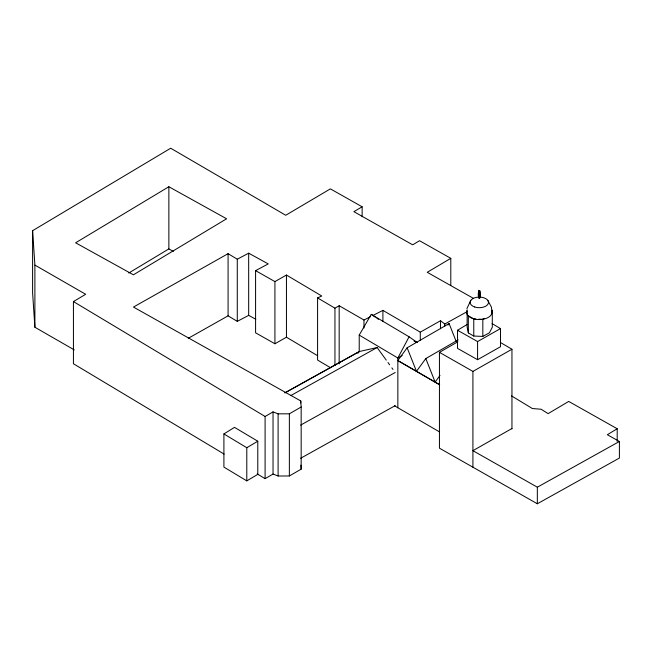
<?xml version="1.0" encoding="UTF-8"?>
<svg xmlns="http://www.w3.org/2000/svg" width="652" height="652" viewBox="0 0 652 652"><rect width="100%" height="100%" fill="white"/><g stroke="black" fill="none" stroke-linecap="round" stroke-linejoin="round"><path stroke-width="0.98" d="M478.674 297.736C480.638 300.181 481.037 291.379 479.31 290.629C477.875 291.297 477.875 297.426 479.31 298.094L479.937 297.736L479.546 297.393M466.93 308.608L470.809 300.36M491.478 311.754L492.293 310.173L492.293 327.271L489.424 332.813L482.83 336.416L473.768 336.049L468.34 332.911L467.125 326.88L467.125 309.781M359.219 351.33L359.219 335.095L371.249 314.354L409.073 336.799L397.85 358.013L397.85 407.753L439.676 431.974M479.937 290.996L478.674 290.996M456.18 341.436L449.089 323.563L407.141 347.785L397.81 360.532L439.375 384.525M447.973 325.095L449.089 323.563M458.144 339.888L425.805 358.559L416.473 371.306L407.141 347.785M439.986 375.454L435.137 382.08L425.805 358.559M357.924 353.237L359.219 351.542L377.133 347.532L386.261 360.14M223.905 433.939L234.5 427.362L257.784 441.217L257.784 474.371L246.79 480.874L223.905 467.093L223.905 433.939L246.79 447.72L246.79 480.874M511.543 395.911L532.358 408.527L541.152 409.252L548.112 413.629L568.699 401.428L617.199 428.755L607.33 434.713L619.4 441.477L619.4 458.054L537.338 503.776L439.44 448.185L439.44 352.341L457.786 341.827M168.86 186.741L75.624 242.797L133.415 274.818L226.603 218.787L168.86 186.741L168.86 248.909L128.778 273.009M492.056 323.604L500.508 328.592L500.508 346.725L477.582 359.7L457.525 348.38L457.525 330.246L467.125 324.484M74.295 349.912L34.89 327.247L32.6 292.87L32.6 230.702L170.694 148.224L285.731 215.266L330.377 188.868L362.137 206.79L362.137 216.823M402.17 355.438L397.85 358.013L359.219 335.095M224.149 454.102L73.431 363.743L73.431 301.574L85.673 294.296L34.89 265.079L32.6 230.702M362.137 206.79L353.881 211.664L412.659 244.818L419.57 240.727L450.793 258.339L427.239 272.3L473.336 298.306M246.79 447.72L257.784 441.217M334.949 365.332L334.949 308.176L339.17 305.747L363.979 320.018L370.287 316.807M301.167 406.995L301.167 469.163L289.366 475.976L278.102 476.009L273.033 474.061L265.095 478.649L265.095 416.481L273.033 411.893L278.102 413.841L289.366 413.808L301.167 406.995L300.759 400.964L133.456 307.068L228.078 253.677L237.279 259.194L248.673 253.188L268.233 263.913L255.584 270.645L255.584 332.813L274.924 343.767L286.448 337.214L317.451 355.617M255.584 270.645L274.924 281.599L286.448 275.046L321.762 296.008L317.589 297.899L317.589 360.067L330.613 367.777M439.44 352.341L472.912 371.404L511.95 349.236L511.95 428.934M511.95 428.503L472.912 450.671L537.338 487.199L619.4 441.477M457.525 330.246L477.582 341.567L500.508 328.592M188.289 338.298L228.078 315.845L237.279 321.363L248.673 315.356L255.788 319.252M372.993 315.429L382.911 310.376L420.287 332.161L440.524 320.743L444.786 324.028L444.786 326.033M290.865 395.528L377.133 347.532M300.605 425.128L395.202 372.496M300.605 458.291L395.202 405.65M359.219 351.542L284.818 392.903L359.219 351.672M444.786 324.028L467.052 311.697M478.804 319.154L482.83 319.317L484.477 318.412M468.34 332.911L468.34 315.821L473.768 318.95L475.781 319.032M168.86 248.909L173.302 251.379M397.85 360.605L439.676 384.835M414.199 341.053L416.807 342.569M500.589 342.585L511.95 349.236M317.589 297.899L334.949 308.176M394.419 405.715L397.85 407.753M414.199 340.98L416.807 342.528M73.431 301.574L265.095 416.481M257.255 473.947L265.095 478.649M371.249 314.354L375.25 317.116M376.856 318.217L378.462 319.317M409.073 336.799L417.296 342.52M387.981 362.512L389.643 364.81M391.868 367.883L392.985 369.423M487.81 300.36L491.437 307.214L491.999 312.235M300.898 465.145L301.167 469.163M617.199 428.755L617.199 441.437M537.338 487.199L537.338 503.776M482.83 319.317L482.83 336.416M479.758 290.735L479.758 297.988M479.31 291.362L479.31 298.094M478.853 290.735L478.853 297.988M477.582 341.567L477.582 359.7M473.768 318.95L473.768 336.049M472.912 371.404L472.912 467.248M450.793 258.339L450.793 285.413M440.524 320.743L440.524 328.763M420.287 332.161L420.287 340.189M382.911 310.376L382.911 321.412M363.979 320.018L363.979 328.037M339.17 305.747L339.17 363.897M300.759 400.964L300.759 402.969M289.366 413.808L289.366 475.976M286.448 275.046L286.448 337.214M278.102 413.841L278.102 476.009M274.924 281.599L274.924 343.767M273.033 411.893L273.033 474.061M248.673 253.188L248.673 315.356M237.279 259.194L237.279 321.363M228.078 253.677L228.078 315.845M34.89 265.079L34.89 327.247M491.755 310.808A12.69 7.327 0 0 1 479.31 319.562A12.69 7.327 0 0 1 466.856 310.808M474.705 306.994A9.201 5.314 0 0 0 488.503 302.398A9.201 5.314 0 0 0 474.713 297.793A9.201 5.314 0 0 0 474.705 306.994"/></g></svg>
